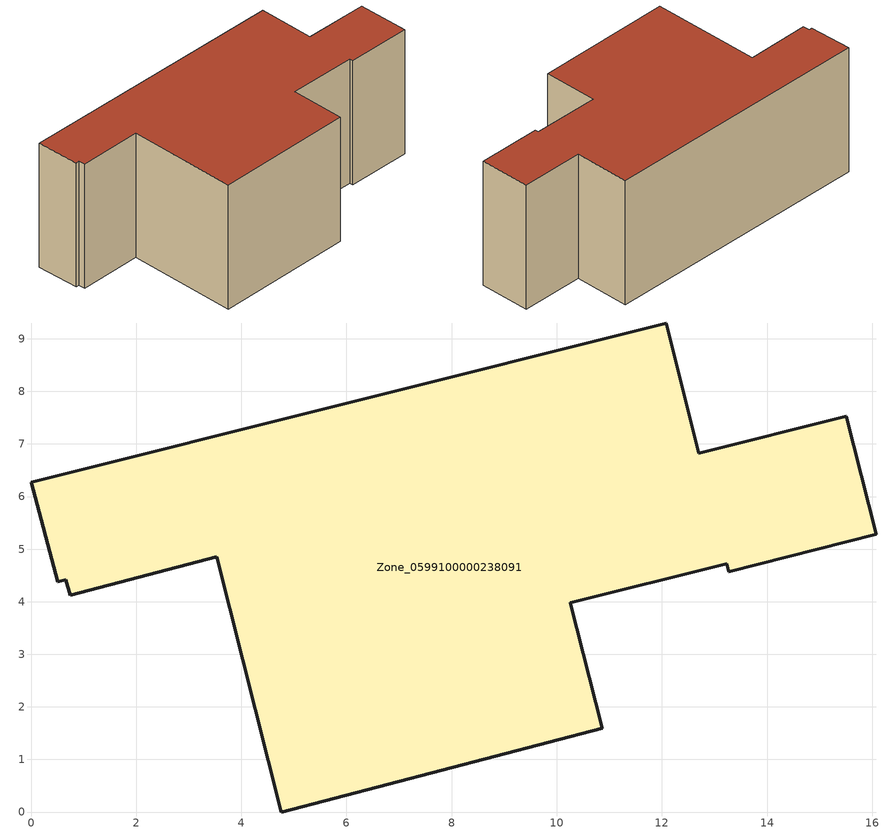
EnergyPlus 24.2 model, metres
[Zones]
Zone_0599100000238091
 floor ground (C_G): 12.7,6.82 15.51,7.53 16.08,5.28 13.27,4.57 13.23,4.72 10.26,3.98 10.86,1.59 4.76,0 3.53,4.86 0.74,4.12 0.66,4.42 0.51,4.38 0,6.27 12.08,9.3 z0
 wall outside (C_F): 10.26,3.98 13.23,4.72 13.27,4.57 16.08,5.28 15.51,7.53 12.7,6.82 12.08,9.3 0,6.27 0.51,4.38 0.66,4.42 0.74,4.12 3.53,4.86 4.76,0 10.86,1.59 10.26,3.98 z0:5.89
 roof outside (C_R): 0.51,4.38 0.66,4.42 0.74,4.12 3.53,4.86 4.76,0 10.86,1.59 10.26,3.98 13.23,4.72 13.27,4.57 16.08,5.28 15.51,7.53 12.7,6.82 12.08,9.3 0,6.27 z5.89
[BUILDING]
Pand.0599100000238091: North Axis=0; Terrain=City; Loads Convergence Tolerance Value=0.04; Temperature Convergence Tolerance Value=0.4; Solar Distribution=FullExterior; Maximum Number of Warmup Days=25; Minimum Number of Warmup Days=1
[Site:Location]
Rotterdam.The.Hague.AP_ZH_NLD Design_Conditions: Latitude=51.96; Longitude=4.45; Time Zone=1; Elevation=-4.5
[SITE:GROUNDTEMPERATURE:BUILDINGSURFACE]
18, 18, 18, 18, 18, 18, 18, 18, 18, 18, 18, 18
[MATERIAL] Thermal Absorptance=0.9; Solar Absorptance=0.7; Visible Absorptance=0.7
Name | Roughness | Thickness | Conductivity | Density | Specific Heat
G.TI.1965-1974 | MediumSmooth | 0.15 | 0.882353 | 540 | 1210
F.TI.1965-1974 | Rough | 0.3 | 0.697674 | 1920 | 840
R.TI.1965-1974 | MediumRough | 0.2 | 0.232558 | 1500 | 1000
[CONSTRUCTION]
C_G: G.TI.1965-1974
C_F: F.TI.1965-1974
C_R: R.TI.1965-1974
[ZONE]
Zone_0599100000238091: Type=1; Multiplier=1; Ceiling Height=Autocalculate; Volume=Autocalculate; Floor Area=autocalculate; Part of Total Floor Area=Yes
[ZONEINFILTRATION:DESIGNFLOWRATE]
Infil_Zone_0599100000238091: Zone or ZoneList or Space or SpaceList=Zone_0599100000238091; Schedule=AlwaysOn; Design Flow Rate Calculation Method=Flow/Area; Flow Rate per Floor Area=0.003; Constant Term Coefficient=1; Temperature Term Coefficient=0; Velocity Term Coefficient=0; Velocity Squared Term Coefficient=0
[HVACTEMPLATE:ZONE:IDEALLOADSAIRSYSTEM]
Zone_0599100000238091: Maximum Heating Supply Air Temperature=50; Minimum Cooling Supply Air Temperature=13; Maximum Heating Supply Air Humidity Ratio=0.0156; Minimum Cooling Supply Air Humidity Ratio=0.0077; Heating Limit=NoLimit; Cooling Limit=NoLimit; Dehumidification Control Type=ConstantSensibleHeatRatio; Cooling Sensible Heat Ratio=0.7; Dehumidification Setpoint=60; Humidification Control Type=None; Humidification Setpoint=30; Outdoor Air Method=None; Outdoor Air Flow Rate per Person=0.00944; Outdoor Air Flow Rate per Zone Floor Area=0; Outdoor Air Flow Rate per Zone=0; Demand Controlled Ventilation Type=None; Outdoor Air Economizer Type=NoEconomizer; Heat Recovery Type=None; Sensible Heat Recovery Effectiveness=0.7; Latent Heat Recovery Effectiveness=0.65
[ZONECONTROL:THERMOSTAT]
ThermostatControl_Zone_0599100000238091: Zone or ZoneList=Zone_0599100000238091; Control Type Schedule=DualSetpointControlType; Control 1=Thermostat_Zone_0599100000238091; Temperature Difference Between Cutout And Setpoint=0
[THERMOSTATSETPOINT:DUALSETPOINT]
Thermostat_Zone_0599100000238091: Heating Setpoint Temperature Schedule=HeatingSetpoint_Zone_0599100000238091; Cooling Setpoint Temperature Schedule=CoolingSetpoint_Zone_0599100000238091
[SCHEDULE:COMPACT]
HeatingSetpoint_Zone_0599100000238091: Through: 12/31, For: AllDays, Until: 24:00, 21
CoolingSetpoint_Zone_0599100000238091: Through: 12/31, For: AllDays, Until: 24:00, 24
DualSetpointControlType: Through: 12/31, For: AllDays, Until: 24:00, 4
AlwaysOn: Through: 12/31, For: AllDays, Until: 24:00, 1
